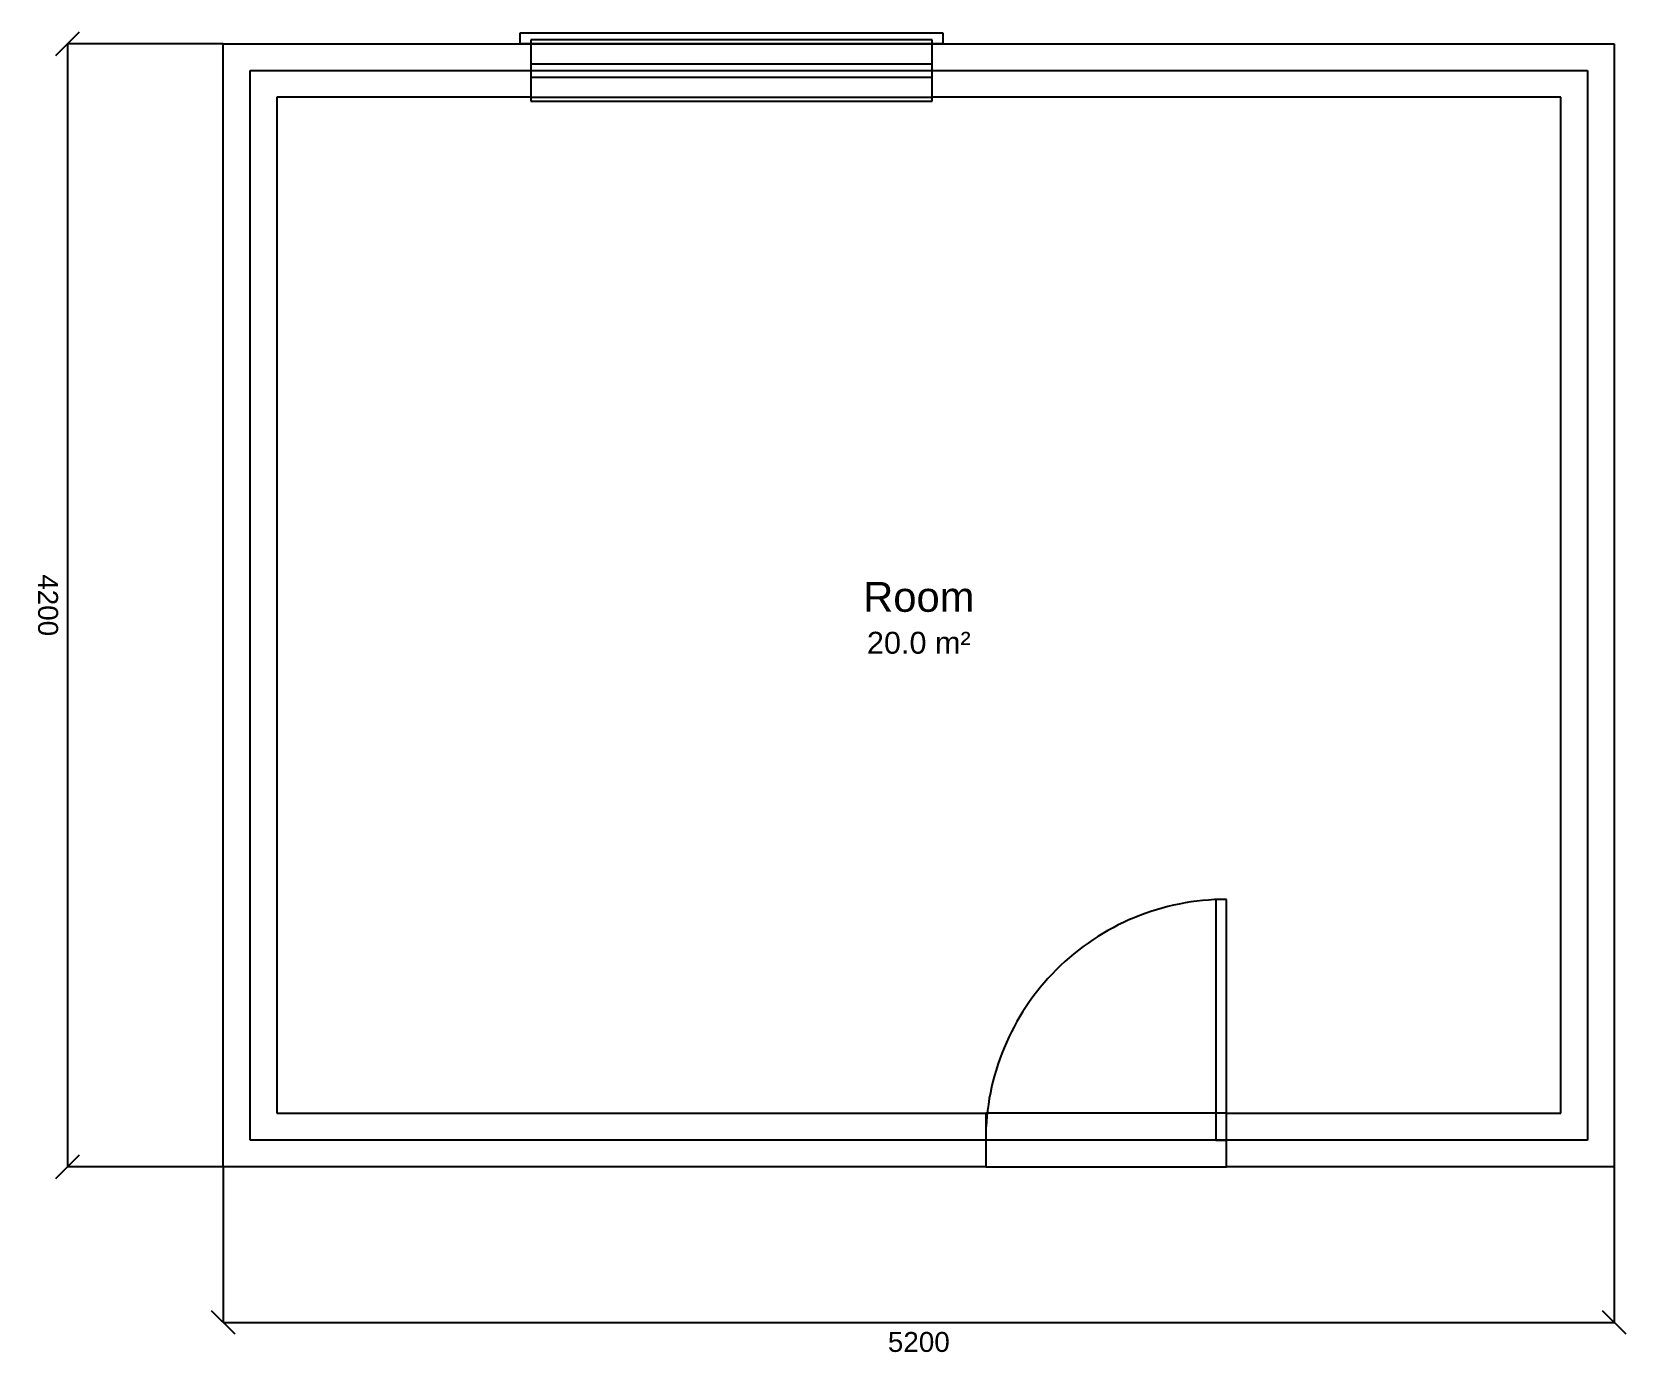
# Model space of a CAD drawing. Header units: millimetres. Extents: x -816 to 5144, y -4816 to 144.
import ezdxf
from ezdxf.enums import TextEntityAlignment as Align

# ---------------------------------------------------------------- set-up
doc = ezdxf.new("R2010")
doc.units = ezdxf.units.MM
for name, color, linetype in [('A-ANNO-DIMS', 2, 'CONTINUOUS'), ('A-ANNO-TEXT', 6, 'CONTINUOUS'), ('A-DOOR', 4, 'CONTINUOUS'), ('A-FLOR', 8, 'CONTINUOUS'), ('A-GLAZ', 5, 'CONTINUOUS'), ('A-WALL-EXTR', 7, 'CONTINUOUS')]:
    doc.layers.add(name, color=color, linetype=linetype)
doc.styles.get("Standard").update_dxf_attribs({"font": 'arial.ttf'})
doc.dimstyles.new('ARCHLANG', dxfattribs={"dimtxt": 74.464, "dimasz": 0.18, "dimexe": 0.18, "dimexo": 0, "dimgap": 0.09, "dimtad": 0, "dimtih": 1, "dimtoh": 1, "dimdec": 0, "dimzin": 0, "dimdsep": 46, "dimtsz": 62.4, "dimcen": 0.09, "dimadec": 0, "dimazin": 0, "dimtfac": 1, "dimtdec": 4, "dimtofl": 0, "dimtmove": 0, "dimatfit": 3, "dimfxl": 1, "dimtolj": 1, "dimtzin": 0, "dimarcsym": 0})

# ---------------------------------------------------------------- blocks, each defined once
blk = doc.blocks.new('DOOR-HINGED-900')
at = {"layer": 'A-DOOR'}
for p, q in [((450, 100), (-450, 100)), ((-450, 100), (-450, -100)), ((450, -100), (450, 100)), ((-450, 0), (-450, -900)), ((-410, 0), (-450, 0)), ((-410, -899.1107), (-410, 0)), ((-450, -100), (450, -100)), ((-450, -900), (-410, -899.1107))]:
    blk.add_line(p, q, dxfattribs=at)
blk.add_arc((-450, 0), 900, 270, 0, dxfattribs=at)
blk = doc.blocks.new('WINDOW-1500')
at = {"layer": 'A-GLAZ'}
for p, q in [((-790, 100), (-790, 140)), ((-790, 140), (790, 140)), ((790, 140), (790, 100)), ((790, 100), (-790, 100)), ((750, 114.56), (-750, 114.56)), ((-750, 114.56), (-750, -114.56)), ((-750, 100), (750, 100)), ((750, -114.56), (750, 114.56)), ((-750, 25), (750, 25)), ((-750, -25), (750, -25)), ((-750, -100), (750, -100)), ((-750, -114.56), (750, -114.56))]:
    blk.add_line(p, q, dxfattribs=at)
blk = doc.blocks.new('*D1')
at = {"layer": 'A-ANNO-DIMS'}
for p, q in [((-100, -4100), (-100, -4682.4)), ((5100, -4100), (5100, -4682.4)), ((-55.8765, -4726.5235), (-144.1235, -4638.2765)), ((5144.1235, -4726.5235), (5055.8765, -4638.2765)), ((-100, -4682.4), (5100, -4682.4))]:
    blk.add_line(p, q, dxfattribs=at)
blk.add_text('5200', height=74.464, dxfattribs=at).set_placement((2500, -4755.2), align=Align.MIDDLE_CENTER)
blk = doc.blocks.new('*D2')
at = {"layer": 'A-ANNO-DIMS'}
for p, q in [((-726.5235, 55.8765), (-638.2765, 144.1235)), ((-100, 100), (-682.4, 100)), ((-682.4, 100), (-682.4, -4100)), ((-726.5235, -4144.1235), (-638.2765, -4055.8765)), ((-100, -4100), (-682.4, -4100))]:
    blk.add_line(p, q, dxfattribs=at)
blk.add_text('4200', height=74.464, rotation=270, dxfattribs=at).set_placement((-755.2, -2000), align=Align.MIDDLE_CENTER)

msp = doc.modelspace()

# ---------------------------------------------------------------- hatches: boundary and pattern name
at = {"layer": 'A-WALL-EXTR'}
h = msp.add_hatch(dxfattribs=at)
h.set_pattern_fill('ANSI31', color=256, style=0)
h.set_pattern_definition([])
h.paths.add_polyline_path([(-100, 100), (1050, 100), (1050, -100), (100, -100), (100, -3900), (2750, -3900), (2750, -4100), (-100, -4100)], flags=0)
h.paths.add_polyline_path([(2550, 100), (5100, 100), (5100, -4100), (3650, -4100), (3650, -3900), (4900, -3900), (4900, -100), (2550, -100)], flags=0)

# ---------------------------------------------------------------- linework, layer by layer
at = {"layer": 'A-FLOR'}
for p, q in [((0, 0), (5000, 0)), ((0, -4000), (0, 0)), ((5000, 0), (5000, -4000)), ((5000, -4000), (0, -4000))]:
    msp.add_line(p, q, dxfattribs=at)
at = {"layer": 'A-WALL-EXTR'}
for p, q in [((-100, 100), (1050, 100)), ((-100, -4100), (-100, 100)), ((1050, 100), (1050, -100)), ((2550, 100), (5100, 100)), ((2550, -100), (2550, 100)), ((5100, 100), (5100, -4100)), ((1050, -100), (100, -100)), ((100, -100), (100, -3900)), ((4900, -100), (2550, -100)), ((4900, -3900), (4900, -100)), ((100, -3900), (2750, -3900)), ((2750, -3900), (2750, -4100)), ((3650, -4100), (3650, -3900)), ((3650, -3900), (4900, -3900)), ((2750, -4100), (-100, -4100)), ((5100, -4100), (3650, -4100))]:
    msp.add_line(p, q, dxfattribs=at)

# ---------------------------------------------------------------- block references
at = {"layer": 'A-DOOR', "rotation": 180}
msp.add_blockref('DOOR-HINGED-900', (3200, -4000), dxfattribs=at)
at = {"layer": 'A-GLAZ'}
msp.add_blockref('WINDOW-1500', (1800, 0), dxfattribs=at)

# ---------------------------------------------------------------- texts
at = {"layer": 'A-ANNO-TEXT'}
for s, height, p in [('Room', 111.7, (2500, -1968.8)), ('20.0 m²', 81.91, (2500, -2140.4))]:
    msp.add_text(s, height=height, dxfattribs=at).set_placement(p, align=Align.MIDDLE_CENTER)

# ---------------------------------------------------------------- dimensions: what is measured, and where the dimension line sits
at = {"layer": 'A-ANNO-DIMS'}
dim = msp.add_linear_dim(base=(-682.4, -4100), p1=(-100, 100), p2=(-100, -4100), angle=270, dimstyle='ARCHLANG', dxfattribs=at)
dim.commit()
dim.dimension.update_dxf_attribs({"geometry": '*D2', "text_midpoint": (-755.2, -2000), "dimtype": 160})
dim = msp.add_linear_dim(base=(5100, -4682.4), p1=(-100, -4100), p2=(5100, -4100), dimstyle='ARCHLANG', dxfattribs=at)
dim.commit()
dim.dimension.update_dxf_attribs({"geometry": '*D1', "text_midpoint": (2500, -4755.2), "dimtype": 160})

doc.saveas('drawing.dxf')
